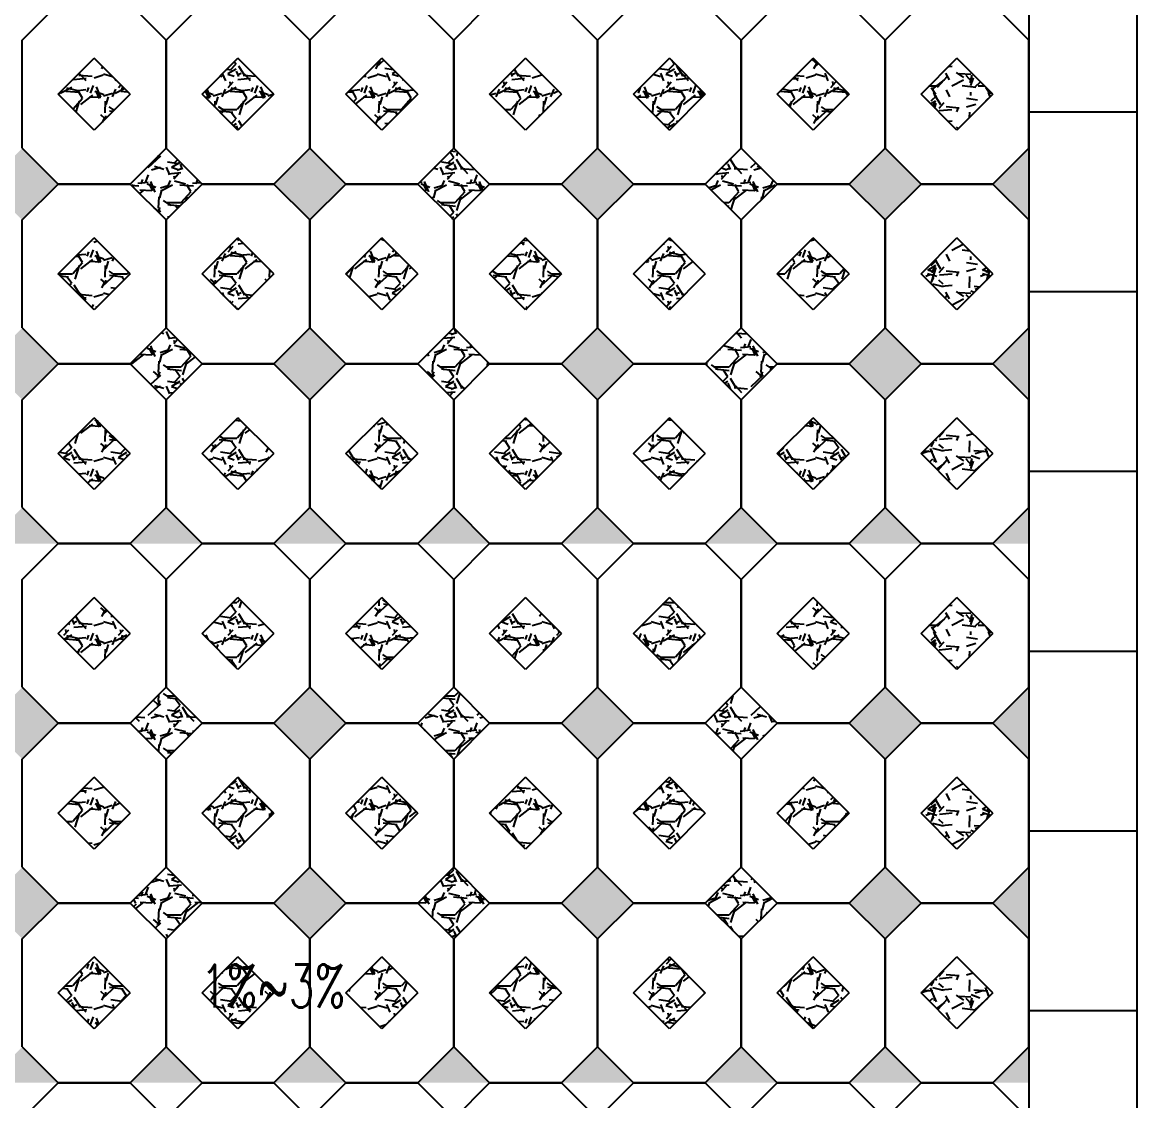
# Model space of a CAD drawing. Extents: x 104028 to 361637, y -78822 to 68782.
# Drawn here: x 313368 to 321118, y -7823 to -323 of the extents above; entities that cross this region are included whole.
import ezdxf

# ---------------------------------------------------------------- set-up
doc = ezdxf.new("R2010")
doc.units = 0
doc.header["$LTSCALE"] = 1000
doc.header["$MEASUREMENT"] = 0
doc.layers.add('DIM_SYMB', color=3, linetype='Continuous')
doc.layers.add('PUB_TEXT', color=7, linetype='Continuous')
doc.styles.add('_TCH_DIM', font='SIMPLEX', dxfattribs={"bigfont": 'GBCBIG'})
pattern_1 = [(138.0128, (76.19999999999999, -54.86400000000001), (-685.8008426853772, 609.6005179768804), [10.25163, -1014.915]), (94.96969999999995, (68.57999999999998, -48.00600000000001), (76.19946226162361, -914.4014791853738), [17.59215, -1741.62]), (42.51039999999998, (67.056, -30.48000000000001), (-838.2008187738122, -761.9994455499505), [12.40446, -1228.041]), (177.2737, (48.006, -0.7620000000000078), (1523.999509600993, -76.19966912484541), [16.02015, -1585.992]), (202.8337, (32.00400000000001, -5.1e-15), (914.4005199015332, 381.0010816650569), [15.70902, -1555.194]), (267.2737, (17.526, -6.096000000000002), (76.19966912484549, 1523.999509600993), [16.02015, -1585.992]), (307.6942, (16.76399999999999, -22.098), (-761.9993207095466, 990.6006258371981), [21.18582, -2097.393]), (342.2553000000001, (29.71799999999999, -38.86200000000001), (1676.400486181092, -533.4010669640161), [20.0016, -1980.159]), (31.42959999999999, (48.76799999999999, -44.958), (990.5988347991808, 609.6001570579343), [16.07439, -1591.365]), (85.23639999999997, (62.484, -36.57600000000001), (-76.19928488163478, -838.1993415916335), [18.35139, -899.2169999999999]), (132.3974, (64.00800000000001, -18.28800000000001), (-838.198909519109, 914.4000275171915), [23.73234, -2349.504]), (48.81409999999998, (47.24399999999998, -76.20000000000002), (457.1992967137203, 533.3996602267418), [8.10015, -801.918]), (81.46919999999999, (52.57799999999998, -70.10400000000001), (-152.4003840013711, -990.5984878677418), [15.41046, -1525.638]), (135, (54.86399999999999, -54.864), (-76.19994806100593, 2.56e-14), [10.77627, -96.98669999999998]), (113.1986, (64.008, -49.53000000000001), (152.4006682291879, -381.0012847677251), [5.803229999999999, -574.518]), (201.8014, (61.722, -44.196), (228.600147261956, 76.20005345683522), [8.20698, -402.144]), (300.9638, (54.10199999999999, -47.24400000000001), (152.4001187598165, -228.5997586442469), [13.3296, -430.989]), (71.5651, (60.96, -58.674), (-76.19988667395234, -152.4000695454294), [9.638609999999998, -231.327]), (286.3895, (61.722, -9.9e-15), (228.599524499034, -762.0004204190805), [13.50264, -1336.764]), (340.3462, (65.53200000000001, -12.95400000000001), (-838.19881465635, 304.7991506602953), [11.32797, -1121.466]), (203.1986, (76.19999999999999, -58.67400000000001), (381.0012847677251, 152.4006682291878), [11.6064, -568.716]), (253.6105, (65.532, -63.24600000000001), (228.5995244990345, 762.0004204190805), [13.50264, -1336.764]), (249.444, (14.478, -2.3e-15), (152.3998150815042, 381.0004729276773), [13.02105, -638.031]), (204.7751, (9.905999999999999, -12.192), (838.1996107847006, 380.9991121088051), [10.91016, -1080.108]), (336.8014, (-9.6e-15, -59.43599999999999), (381.0012847677251, -152.4006682291881), [11.6064, -568.716]), (287.354, (10.66799999999999, -64.00800000000001), (-304.7995402681688, 990.6000534557986), [12.77349, -1264.572]), (339.444, (-3.6e-15, -22.098), (-381.0004729276773, 152.3998150815044), [6.51054, -644.5440000000001]), (11.30989999999998, (-8.8e-15, -54.86399999999999), (304.7990238270787, 76.1996238866204), [3.885449999999999, -384.66]), (75.96379999999998, (3.809999999999991, -54.10199999999999), (-76.19986812370928, -228.6001606409152), [15.70902, -298.4715]), (96.00900000000001, (7.619999999999993, -38.862), (76.19982205643562, -761.9988763328384), [14.55801, -1441.242]), (213.6901, (47.24399999999999, -47.24400000000001), (152.3998529769551, 76.20002613921694), [10.98972, -263.7534]), (263.1572, (38.1, -53.34), (-152.4006825496454, -1295.400535699303), [19.18671, -1899.48]), (330.9454, (35.81399999999999, -72.39), (-533.3987283250237, 304.7992909748728), [7.84524, -776.682]), (0, (42.67199999999998, -76.2), (76.20000000000003, 76.19999999999997), [4.572, -71.628]), (30.25639999999998, (9.905999999999995, -37.338), (-533.3997309743268, -304.7993540050832), [10.58601, -1048.017]), (318.0128, (19.05, -32.00400000000001), (685.8008426853773, -609.6005179768804), [20.50329, -1004.664]), (270, (34.28999999999999, -45.72), (76.19999999999999, -76.20000000000002), [19.812, -56.38799999999999]), (235.3048, (34.28999999999999, -65.53200000000001), (533.400050714543, 761.9986797286105), [12.0483, -1192.779]), (164.0546, (27.43199999999999, -75.438), (-304.8007260961089, 76.20019439104426), [11.09487, -543.651]), (117.646, (16.76399999999999, -72.39), (-762.0004792417016, 1447.799491470681), [18.06435, -1788.375]), (85.42609999999999, (8.38199999999999, -56.38799999999999), (76.199631336584, 990.6002281424251), [19.11087, -1891.974]), (85.42609999999999, (8.38199999999999, -56.38799999999999), (76.199631336584, 990.6002281424251), [19.11087, -1891.974])]
pattern_2 = [(48.01279999999997, (316844.8374560876, 27857.62394110493), (609.6005179768805, 685.8008426853771), [10.25162999999995, -1014.914999999997]), (4.969699999999941, (316851.6954560876, 27865.24394110492), (-914.4014791853738, -76.19946226162345), [17.59214999999998, -1741.619999999999]), (312.5104, (316869.2214560877, 27866.76794110492), (-761.9994455499505, 838.2008187738124), [12.40446, -1228.041]), (87.27370000000003, (316898.9394560877, 27885.81794110491), (-76.1996691248457, -1523.999509600993), [16.02015, -1585.992]), (112.8337, (316899.7014560877, 27901.81994110492), (381.0010816650568, -914.4005199015332), [15.70901999999995, -1555.193999999994]), (177.2737, (316893.6054560877, 27916.29794110492), (1523.999509600993, -76.19966912484578), [16.02015, -1585.992]), (217.6941999999999, (316877.6034560877, 27917.05994110491), (990.6006258371983, 761.9993207095464), [21.18581999999991, -2097.392999999987]), (252.2553, (316860.8394560877, 27904.10594110491), (-533.4010669640163, -1676.400486181092), [20.0016, -1980.159]), (301.4296, (316854.7434560877, 27885.05594110493), (609.6001570579341, -990.598834799181), [16.07439, -1591.365]), (355.2363999999999, (316863.1254560877, 27871.33994110494), (-838.1993415916335, 76.19928488163494), [18.35139, -899.2170000000001]), (42.39739999999999, (316881.4134560877, 27869.81594110494), (914.4000275171915, 838.198909519109), [23.73234, -2349.503999999999]), (318.8141, (316823.5014560877, 27886.57994110493), (533.3996602267418, -457.1992967137203), [8.100150000000001, -801.9180000000002]), (351.4692, (316829.5974560876, 27881.24594110493), (-990.598487867742, 152.4003840013713), [15.41046, -1525.638]), (44.99999999999999, (316844.8374560876, 27878.95994110494), (3.96e-14, 76.19994806100593), [10.77627, -96.98669999999998]), (23.19859999999996, (316850.1714560877, 27869.81594110494), (-381.0012847677251, -152.4006682291878), [5.803229999999999, -574.518]), (111.8014, (316855.5054560877, 27872.10194110493), (76.20005345683518, -228.600147261956), [8.206979999999964, -402.1439999999988]), (210.9637999999999, (316852.4574560877, 27879.72194110492), (-228.5997586442469, -152.4001187598165), [13.3296, -430.989]), (341.5651, (316841.0274560877, 27872.86394110492), (-152.4000695454294, 76.19988667395236), [9.638609999999998, -231.327]), (196.3894999999999, (316899.7014560877, 27872.10194110493), (-762.0004204190805, -228.5995244990339), [13.50263999999995, -1336.763999999994]), (250.3462, (316886.7474560876, 27868.29194110493), (304.7991506602955, 838.19881465635), [11.32797, -1121.466]), (113.1985999999999, (316841.0274560877, 27857.62394110493), (152.4006682291878, -381.0012847677251), [11.60639999999995, -568.7159999999969]), (163.6104999999999, (316836.4554560876, 27868.29194110493), (762.0004204190805, -228.5995244990346), [13.50264, -1336.764]), (159.444, (316899.7014560877, 27919.34594110494), (381.0004729276773, -152.3998150815042), [13.02104999999995, -638.0309999999967]), (114.7750999999999, (316887.5094560876, 27923.91794110492), (380.9991121088049, -838.1996107847006), [10.91016, -1080.108]), (246.8014, (316840.2654560877, 27933.82394110494), (-152.4006682291881, -381.0012847677251), [11.60639999999995, -568.7159999999968]), (197.3539999999999, (316835.6934560876, 27923.15594110493), (990.6000534557987, 304.7995402681686), [12.77349, -1264.572]), (249.444, (316877.6034560877, 27933.82394110494), (152.3998150815044, 381.0004729276773), [6.51054, -644.5439999999999]), (281.3099, (316844.8374560876, 27933.82394110494), (76.19962388662034, -304.7990238270787), [3.885449999999999, -384.66]), (345.9638, (316845.5994560877, 27930.01394110494), (-228.6001606409152, 76.19986812370932), [15.70902, -298.4715]), (6.009000000000009, (316860.8394560877, 27926.20394110491), (-761.9988763328384, -76.19982205643548), [14.55801, -1441.242]), (123.6900999999999, (316852.4574560877, 27886.57994110493), (76.20002613921692, -152.3998529769551), [10.98972, -263.7534]), (173.1571999999999, (316846.3614560877, 27895.72394110493), (-1295.400535699303, 152.4006825496456), [19.1867099999999, -1899.479999999994]), (240.9454, (316827.3114560876, 27898.00994110493), (304.7992909748729, 533.3987283250237), [7.845240000000001, -776.682]), (270, (316823.5014560877, 27891.15194110492), (76.19999999999996, -76.20000000000005), [4.572, -71.628]), (300.2564, (316862.3634560877, 27923.91794110492), (-304.7993540050831, 533.3997309743268), [10.58601, -1048.017]), (228.0128, (316867.6974560877, 27914.77394110492), (-609.6005179768805, -685.8008426853772), [20.50329, -1004.664]), (180, (316853.9814560877, 27899.53394110493), (-76.20000000000003, -76.19999999999997), [19.812, -56.388]), (145.3047999999999, (316834.1694560877, 27899.53394110493), (761.9986797286103, -533.4000507145431), [12.0483, -1192.779]), (74.05459999999997, (316824.2634560877, 27906.39194110493), (76.20019439104432, 304.8007260961089), [11.09487, -543.651]), (27.64599999999996, (316827.3114560876, 27917.05994110491), (1447.799491470682, 762.0004792417013), [18.06435, -1788.375]), (355.4261, (316843.3134560876, 27925.44194110492), (990.6002281424251, -76.19963133658419), [19.11086999999999, -1891.974]), (355.4261, (316843.3134560876, 27925.44194110492), (990.6002281424251, -76.19963133658419), [19.11086999999999, -1891.974])]
pattern_3 = [(48.01279999999997, (316844.8374560876, 28607.62394110492), (609.6005179768805, 685.8008426853771), [10.25162999999995, -1014.914999999997]), (4.969699999999941, (316851.6954560876, 28615.24394110492), (-914.4014791853738, -76.19946226162345), [17.59214999999998, -1741.619999999999]), (312.5104, (316869.2214560877, 28616.76794110493), (-761.9994455499505, 838.2008187738124), [12.40446, -1228.041]), (87.27370000000003, (316898.9394560877, 28635.81794110491), (-76.1996691248457, -1523.999509600993), [16.02015, -1585.992]), (112.8337, (316899.7014560877, 28651.81994110492), (381.0010816650568, -914.4005199015332), [15.70901999999995, -1555.193999999994]), (177.2737, (316893.6054560877, 28666.29794110492), (1523.999509600993, -76.19966912484578), [16.02015, -1585.992]), (217.6941999999999, (316877.6034560877, 28667.05994110491), (990.6006258371983, 761.9993207095464), [21.18581999999991, -2097.392999999987]), (252.2553, (316860.8394560877, 28654.10594110492), (-533.4010669640163, -1676.400486181092), [20.0016, -1980.159]), (301.4296, (316854.7434560877, 28635.05594110493), (609.6001570579341, -990.598834799181), [16.07439, -1591.365]), (355.2363999999999, (316863.1254560877, 28621.33994110494), (-838.1993415916335, 76.19928488163494), [18.35139, -899.2170000000001]), (42.39739999999999, (316881.4134560877, 28619.81594110494), (914.4000275171915, 838.198909519109), [23.73234, -2349.503999999999]), (318.8141, (316823.5014560877, 28636.57994110493), (533.3996602267418, -457.1992967137203), [8.100150000000001, -801.9180000000002]), (351.4692, (316829.5974560876, 28631.24594110493), (-990.598487867742, 152.4003840013713), [15.41046, -1525.638]), (44.99999999999999, (316844.8374560876, 28628.95994110493), (3.96e-14, 76.19994806100593), [10.77627, -96.98669999999998]), (23.19859999999996, (316850.1714560877, 28619.81594110494), (-381.0012847677251, -152.4006682291878), [5.803229999999999, -574.518]), (111.8014, (316855.5054560877, 28622.10194110493), (76.20005345683518, -228.600147261956), [8.206979999999964, -402.1439999999988]), (210.9637999999999, (316852.4574560877, 28629.72194110492), (-228.5997586442469, -152.4001187598165), [13.3296, -430.989]), (341.5651, (316841.0274560877, 28622.86394110491), (-152.4000695454294, 76.19988667395236), [9.638609999999998, -231.327]), (196.3894999999999, (316899.7014560877, 28622.10194110493), (-762.0004204190805, -228.5995244990339), [13.50263999999995, -1336.763999999994]), (250.3462, (316886.7474560876, 28618.29194110493), (304.7991506602955, 838.19881465635), [11.32797, -1121.466]), (113.1985999999999, (316841.0274560877, 28607.62394110492), (152.4006682291878, -381.0012847677251), [11.60639999999995, -568.7159999999969]), (163.6104999999999, (316836.4554560876, 28618.29194110493), (762.0004204190805, -228.5995244990346), [13.50264, -1336.764]), (159.444, (316899.7014560877, 28669.34594110493), (381.0004729276773, -152.3998150815042), [13.02104999999995, -638.0309999999967]), (114.7750999999999, (316887.5094560876, 28673.91794110492), (380.9991121088049, -838.1996107847006), [10.91016, -1080.108]), (246.8014, (316840.2654560877, 28683.82394110494), (-152.4006682291881, -381.0012847677251), [11.60639999999995, -568.7159999999968]), (197.3539999999999, (316835.6934560876, 28673.15594110493), (990.6000534557987, 304.7995402681686), [12.77349, -1264.572]), (249.444, (316877.6034560877, 28683.82394110494), (152.3998150815044, 381.0004729276773), [6.51054, -644.5439999999999]), (281.3099, (316844.8374560876, 28683.82394110494), (76.19962388662034, -304.7990238270787), [3.885449999999999, -384.66]), (345.9638, (316845.5994560877, 28680.01394110494), (-228.6001606409152, 76.19986812370932), [15.70902, -298.4715]), (6.009000000000009, (316860.8394560877, 28676.20394110491), (-761.9988763328384, -76.19982205643548), [14.55801, -1441.242]), (123.6900999999999, (316852.4574560877, 28636.57994110493), (76.20002613921692, -152.3998529769551), [10.98972, -263.7534]), (173.1571999999999, (316846.3614560877, 28645.72394110493), (-1295.400535699303, 152.4006825496456), [19.1867099999999, -1899.479999999994]), (240.9454, (316827.3114560876, 28648.00994110492), (304.7992909748729, 533.3987283250237), [7.845240000000001, -776.682]), (270, (316823.5014560877, 28641.15194110492), (76.19999999999996, -76.20000000000005), [4.572, -71.628]), (300.2564, (316862.3634560877, 28673.91794110492), (-304.7993540050831, 533.3997309743268), [10.58601, -1048.017]), (228.0128, (316867.6974560877, 28664.77394110492), (-609.6005179768805, -685.8008426853772), [20.50329, -1004.664]), (180, (316853.9814560877, 28649.53394110493), (-76.20000000000003, -76.19999999999997), [19.812, -56.388]), (145.3047999999999, (316834.1694560877, 28649.53394110493), (761.9986797286103, -533.4000507145431), [12.0483, -1192.779]), (74.05459999999997, (316824.2634560877, 28656.39194110494), (76.20019439104432, 304.8007260961089), [11.09487, -543.651]), (27.64599999999996, (316827.3114560876, 28667.05994110491), (1447.799491470682, 762.0004792417013), [18.06435, -1788.375]), (355.4261, (316843.3134560876, 28675.44194110493), (990.6002281424251, -76.19963133658419), [19.11086999999999, -1891.974]), (355.4261, (316843.3134560876, 28675.44194110493), (990.6002281424251, -76.19963133658419), [19.11086999999999, -1891.974])]

# ---------------------------------------------------------------- blocks, each defined once
blk = doc.blocks.new('xfgzfgxfg')
at = {"transparency": 33554508}
h = blk.add_hatch(dxfattribs=at)
h.set_pattern_fill('GRAVEL', color=251, scale=10, angle=-90.00000000000001, style=0)
h.set_pattern_definition(pattern_1)
h.paths.add_polyline_path([(27029.5, 19986.5), (27079.49999999998, 20036.5), (27029.5, 20086.5), (26979.49999999999, 20036.5)])
h = blk.add_hatch(dxfattribs=at)
h.set_pattern_fill('GRAVEL', color=251, scale=10, angle=-90.00000000000001, style=0)
h.set_pattern_definition(pattern_1)
h.paths.add_polyline_path([(27279.5, 19986.5), (27329.49999999999, 20036.5), (27279.5, 20086.5), (27229.49999999999, 20036.5)])
h = blk.add_hatch(dxfattribs=at)
h.set_pattern_fill('GRAVEL', color=251, scale=10, angle=-90.00000000000001, style=0)
h.set_pattern_definition(pattern_1)
h.paths.add_polyline_path([(27529.5, 19986.5), (27579.49999999999, 20036.5), (27529.5, 20086.5), (27479.49999999999, 20036.5)])
h = blk.add_hatch(dxfattribs=at)
h.set_pattern_fill('GRAVEL', color=251, scale=10, angle=-90.00000000000001, style=0)
h.set_pattern_definition([(138.0128, (27180.69999999999, 19831.63599999999), (-685.8008426853772, 609.6005179768804), [10.25163, -1014.915]), (94.96969999999995, (27173.07999999999, 19838.49399999999), (76.19946226162361, -914.4014791853738), [17.59215, -1741.62]), (42.51039999999998, (27171.55599999999, 19856.01999999999), (-838.2008187738122, -761.9994455499505), [12.40446, -1228.041]), (177.2737, (27152.50599999999, 19885.73799999999), (1523.999509600993, -76.19966912484541), [16.02015, -1585.992]), (202.8337, (27136.50399999999, 19886.49999999999), (914.4005199015332, 381.0010816650569), [15.70902, -1555.194]), (267.2737, (27122.02599999999, 19880.40399999999), (76.19966912484549, 1523.999509600993), [16.02015, -1585.992]), (307.6942, (27121.26399999999, 19864.40199999999), (-761.9993207095466, 990.6006258371981), [21.18582, -2097.393]), (342.2553000000001, (27134.21799999999, 19847.63799999999), (1676.400486181092, -533.4010669640161), [20.0016, -1980.159]), (31.42959999999999, (27153.26799999999, 19841.54199999999), (990.5988347991808, 609.6001570579343), [16.07439, -1591.365]), (85.23639999999997, (27166.98399999999, 19849.92399999999), (-76.19928488163478, -838.1993415916335), [18.35139, -899.2169999999999]), (132.3974, (27168.50799999999, 19868.21199999999), (-838.198909519109, 914.4000275171915), [23.73234, -2349.504]), (48.81409999999998, (27151.74399999999, 19810.29999999999), (457.1992967137203, 533.3996602267418), [8.10015, -801.918]), (81.46919999999999, (27157.07799999999, 19816.39599999999), (-152.4003840013711, -990.5984878677418), [15.41046, -1525.638]), (135, (27159.36399999999, 19831.63599999999), (-76.19994806100593, 2.56e-14), [10.77627, -96.98669999999998]), (113.1986, (27168.50799999999, 19836.96999999999), (152.4006682291879, -381.0012847677251), [5.803229999999999, -574.518]), (201.8014, (27166.22199999999, 19842.30399999999), (228.600147261956, 76.20005345683522), [8.20698, -402.144]), (300.9638, (27158.60199999999, 19839.25599999999), (152.4001187598165, -228.5997586442469), [13.3296, -430.989]), (71.5651, (27165.45999999999, 19827.82599999999), (-76.19988667395234, -152.4000695454294), [9.638609999999998, -231.327]), (286.3895, (27166.22199999999, 19886.49999999999), (228.599524499034, -762.0004204190805), [13.50264, -1336.764]), (340.3462, (27170.03199999999, 19873.54599999999), (-838.19881465635, 304.7991506602953), [11.32797, -1121.466]), (203.1986, (27180.69999999999, 19827.82599999999), (381.0012847677251, 152.4006682291878), [11.6064, -568.716]), (253.6105, (27170.03199999999, 19823.25399999999), (228.5995244990345, 762.0004204190805), [13.50264, -1336.764]), (249.444, (27118.97799999999, 19886.49999999999), (152.3998150815042, 381.0004729276773), [13.02105, -638.031]), (204.7751, (27114.40599999999, 19874.30799999999), (838.1996107847006, 380.9991121088051), [10.91016, -1080.108]), (336.8014, (27104.49999999999, 19827.06399999999), (381.0012847677251, -152.4006682291881), [11.6064, -568.716]), (287.354, (27115.16799999999, 19822.49199999999), (-304.7995402681688, 990.6000534557986), [12.77349, -1264.572]), (339.444, (27104.49999999999, 19864.40199999999), (-381.0004729276773, 152.3998150815044), [6.51054, -644.5440000000001]), (11.30989999999998, (27104.49999999999, 19831.63599999999), (304.7990238270787, 76.1996238866204), [3.885449999999999, -384.66]), (75.96379999999998, (27108.30999999999, 19832.39799999999), (-76.19986812370928, -228.6001606409152), [15.70902, -298.4715]), (96.00900000000001, (27112.11999999999, 19847.63799999999), (76.19982205643562, -761.9988763328384), [14.55801, -1441.242]), (213.6901, (27151.74399999999, 19839.25599999999), (152.3998529769551, 76.20002613921694), [10.98972, -263.7534]), (263.1572, (27142.59999999999, 19833.15999999999), (-152.4006825496454, -1295.400535699303), [19.18671, -1899.48]), (330.9454, (27140.31399999999, 19814.10999999999), (-533.3987283250237, 304.7992909748728), [7.84524, -776.682]), (0, (27147.17199999999, 19810.29999999999), (76.20000000000003, 76.19999999999997), [4.572, -71.628]), (30.25639999999998, (27114.40599999999, 19849.16199999999), (-533.3997309743268, -304.7993540050832), [10.58601, -1048.017]), (318.0128, (27123.54999999999, 19854.49599999999), (685.8008426853773, -609.6005179768804), [20.50329, -1004.664]), (270, (27138.78999999999, 19840.77999999999), (76.19999999999999, -76.20000000000002), [19.812, -56.38799999999999]), (235.3048, (27138.78999999999, 19820.96799999999), (533.400050714543, 761.9986797286105), [12.0483, -1192.779]), (164.0546, (27131.93199999999, 19811.06199999999), (-304.8007260961089, 76.20019439104426), [11.09487, -543.651]), (117.646, (27121.26399999999, 19814.10999999999), (-762.0004792417016, 1447.799491470681), [18.06435, -1788.375]), (85.42609999999999, (27112.88199999999, 19830.11199999999), (76.199631336584, 990.6002281424251), [19.11087, -1891.974]), (85.42609999999999, (27112.88199999999, 19830.11199999999), (76.199631336584, 990.6002281424251), [19.11087, -1891.974])])
h.paths.add_polyline_path([(27154.5, 19886.49999999999), (27204.5, 19936.5), (27154.5, 19986.5), (27104.49999999999, 19936.5)])
h.paths.add_polyline_path([(27404.5, 19886.49999999999), (27454.5, 19936.5), (27404.5, 19986.5), (27354.49999999999, 19936.5)])
h = blk.add_hatch(dxfattribs=at)
h.set_pattern_fill('GRAVEL', color=251, scale=10, angle=-90.00000000000001, style=0)
h.set_pattern_definition(pattern_1)
h.paths.add_polyline_path([(27029.5, 19786.5), (27079.49999999998, 19836.5), (27029.5, 19886.5), (26979.49999999999, 19836.5)])
h = blk.add_hatch(dxfattribs=at)
h.set_pattern_fill('GRAVEL', color=251, scale=10, angle=-90.00000000000001, style=0)
h.set_pattern_definition(pattern_1)
h.paths.add_polyline_path([(27279.5, 19786.5), (27329.49999999999, 19836.5), (27279.5, 19886.5), (27229.49999999999, 19836.5)])
h = blk.add_hatch(dxfattribs=at)
h.set_pattern_fill('GRAVEL', color=251, scale=10, angle=-90.00000000000001, style=0)
h.set_pattern_definition(pattern_1)
h.paths.add_polyline_path([(27529.5, 19786.5), (27579.49999999999, 19836.5), (27529.5, 19886.5), (27479.49999999999, 19836.5)])
at = {"color": 251, "transparency": 33554508}
for p, q in [((26954.5, 20136.5), (26904.5, 20086.5)), ((27104.49999999999, 20136.5), (27154.49999999999, 20086.5)), ((27204.5, 20136.5), (27154.5, 20086.5)), ((27354.49999999999, 20136.5), (27404.5, 20086.5)), ((27454.5, 20136.5), (27404.5, 20086.5)), ((27604.5, 20136.5), (27654.49999999999, 20086.5)), ((27029.5, 20086.5), (26979.5, 20036.5)), ((27029.5, 20086.5), (27079.5, 20036.5)), ((27279.5, 20086.5), (27229.5, 20036.5)), ((27279.5, 20086.5), (27329.5, 20036.5)), ((27529.5, 20086.5), (27479.5, 20036.5)), ((27529.5, 20086.5), (27579.5, 20036.5)), ((27029.5, 19986.5), (26979.5, 20036.5)), ((27079.5, 20036.5), (27029.5, 19986.5)), ((27279.5, 19986.5), (27229.5, 20036.5)), ((27329.5, 20036.5), (27279.5, 19986.5)), ((27529.5, 19986.5), (27479.5, 20036.5)), ((27579.5, 20036.5), (27529.5, 19986.5)), ((26954.5, 19936.5), (26904.5, 19986.5)), ((27104.49999999999, 19936.5), (27154.49999999999, 19986.5)), ((27204.5, 19936.5), (27154.5, 19986.5)), ((27354.49999999999, 19936.5), (27404.5, 19986.5)), ((27454.5, 19936.5), (27404.5, 19986.5)), ((27604.5, 19936.5), (27654.49999999999, 19986.5)), ((26954.5, 19936.5), (26904.5, 19886.5)), ((27104.49999999999, 19936.5), (27154.49999999999, 19886.5)), ((27204.5, 19936.5), (27154.5, 19886.5)), ((27354.49999999999, 19936.5), (27404.5, 19886.5)), ((27454.5, 19936.5), (27404.5, 19886.5)), ((27604.5, 19936.5), (27654.49999999999, 19886.5)), ((27029.5, 19886.5), (26979.5, 19836.5)), ((27029.5, 19886.5), (27079.5, 19836.5)), ((27279.5, 19886.5), (27229.5, 19836.5)), ((27279.5, 19886.5), (27329.5, 19836.5)), ((27529.5, 19886.5), (27479.5, 19836.5)), ((27529.5, 19886.5), (27579.5, 19836.5)), ((27029.5, 19786.5), (26979.5, 19836.5)), ((27079.5, 19836.5), (27029.5, 19786.5)), ((27279.5, 19786.5), (27229.5, 19836.5)), ((27329.5, 19836.5), (27279.5, 19786.5)), ((27529.5, 19786.5), (27479.5, 19836.5)), ((27579.5, 19836.5), (27529.5, 19786.5)), ((26954.5, 19736.5), (26904.5, 19786.5)), ((27104.49999999999, 19736.5), (27154.49999999999, 19786.5)), ((27204.5, 19736.5), (27154.5, 19786.5)), ((27354.49999999999, 19736.5), (27404.5, 19786.5)), ((27454.5, 19736.5), (27404.5, 19786.5)), ((27604.5, 19736.5), (27654.49999999999, 19786.5))]:
    blk.add_line(p, q, dxfattribs=at)
for points in [[(26954.5, 20136.5), (27104.49999999999, 20136.5)], [(27204.5, 20136.5), (27354.49999999999, 20136.5)], [(27454.5, 20136.5), (27604.5, 20136.5)], [(26904.5, 19986.5), (26904.5, 20086.5)], [(27154.5, 20086.49999999999), (27154.5, 19986.50000000001)], [(27154.5, 19986.5), (27154.5, 20086.5)], [(27404.5, 20086.49999999999), (27404.5, 19986.50000000001)], [(27404.5, 19986.5), (27404.5, 20086.5)], [(27654.5, 20086.49999999999), (27654.5, 19986.50000000001)], [(26954.5, 19936.5), (27104.49999999999, 19936.5)], [(27104.49999999999, 19936.5), (26954.5, 19936.5)], [(27204.5, 19936.5), (27354.49999999999, 19936.5)], [(27354.49999999999, 19936.5), (27204.5, 19936.5)], [(27454.5, 19936.5), (27604.5, 19936.5)], [(27604.5, 19936.5), (27454.5, 19936.5)], [(26904.5, 19786.5), (26904.5, 19886.5)], [(27154.5, 19886.49999999999), (27154.5, 19786.50000000001)], [(27154.5, 19786.5), (27154.5, 19886.5)], [(27404.5, 19886.49999999999), (27404.5, 19786.50000000001)], [(27404.5, 19786.5), (27404.5, 19886.5)], [(27654.5, 19886.49999999999), (27654.5, 19786.50000000001)], [(27104.49999999999, 19736.5), (26954.5, 19736.5)], [(27354.49999999999, 19736.5), (27204.5, 19736.5)], [(27604.5, 19736.5), (27454.5, 19736.5)]]:
    blk.add_lwpolyline(points, dxfattribs=at)
blk = doc.blocks.new('fxdgnfdgmmmm')
h = blk.add_hatch()
h.set_pattern_fill('GRAVEL', color=252, scale=10, angle=-180, style=0)
h.set_pattern_definition(pattern_3)
h.paths.add_polyline_path([(336686.2014560876, 1654.323941104933), (336736.2014560877, 1604.323941104933), (336786.2014560877, 1654.323941104933), (336736.2014560877, 1704.323941104933)])
h = blk.add_hatch()
h.set_pattern_fill('GRAVEL', color=252, scale=10, angle=-180, style=0)
h.set_pattern_definition([(48.01279999999997, (334581.3374560876, 953.12394110495), (609.6005179768805, 685.8008426853771), [10.25162999999995, -1014.914999999997]), (4.969699999999941, (334588.1954560876, 960.7439411049453), (-914.4014791853738, -76.19946226162345), [17.59214999999998, -1741.619999999999]), (312.5103999999999, (334605.7214560877, 962.2679411049501), (-761.9994455499505, 838.2008187738124), [12.40445999999998, -1228.040999999998]), (87.27370000000002, (334635.4394560877, 981.3179411049387), (-76.19966912484566, -1523.999509600993), [16.02015, -1585.992]), (112.8337, (334636.2014560877, 997.3199411049462), (381.0010816650568, -914.4005199015332), [15.70901999999995, -1555.193999999994]), (177.2737, (334630.1054560876, 1011.797941104949), (1523.999509600993, -76.19966912484574), [16.02015, -1585.992]), (217.6942, (334614.1034560877, 1012.559941104937), (990.6006258371983, 761.9993207095464), [21.18582, -2097.393]), (252.2553, (334597.3394560877, 999.605941104939), (-533.4010669640163, -1676.400486181092), [20.0015999999999, -1980.158999999994]), (301.4296, (334591.2434560876, 980.5559411049506), (609.6001570579341, -990.598834799181), [16.07439, -1591.365]), (355.2364, (334599.6254560877, 966.8399411049357), (-838.1993415916335, 76.19928488163492), [18.3513899999999, -899.2169999999969]), (42.39739999999998, (334617.9134560877, 965.3159411049307), (914.4000275171915, 838.1989095191087), [23.73234, -2349.504]), (318.8141, (334560.0014560877, 982.079941104941), (533.3996602267418, -457.1992967137203), [8.100150000000001, -801.9180000000002]), (351.4692, (334566.0974560876, 976.7459411049385), (-990.598487867742, 152.4003840013713), [15.41046, -1525.638]), (44.99999999999998, (334581.3374560876, 974.4599411049311), (3.78e-14, 76.19994806100593), [10.77627, -96.98669999999998]), (23.19859999999996, (334586.6714560877, 965.3159411049307), (-381.0012847677251, -152.4006682291878), [5.803229999999999, -574.518]), (111.8013999999999, (334592.0054560877, 967.6019411049381), (76.20005345683519, -228.600147261956), [8.20698, -402.144]), (210.9637999999999, (334588.9574560877, 975.221941104948), (-228.5997586442469, -152.4001187598164), [13.32959999999995, -430.9889999999985]), (341.5651, (334577.5274560877, 968.3639411049407), (-152.4000695454294, 76.19988667395235), [9.638609999999998, -231.327]), (196.3894999999999, (334636.2014560877, 967.6019411049381), (-762.0004204190806, -228.5995244990339), [13.50263999999995, -1336.763999999994]), (250.3462, (334623.2474560876, 963.7919411049406), (304.7991506602955, 838.19881465635), [11.32797, -1121.466]), (113.1985999999999, (334577.5274560877, 953.12394110495), (152.4006682291878, -381.0012847677251), [11.60639999999995, -568.715999999997]), (163.6104999999999, (334572.9554560876, 963.7919411049406), (762.0004204190805, -228.5995244990346), [13.50264, -1336.764]), (159.444, (334636.2014560877, 1014.845941104929), (381.0004729276773, -152.3998150815042), [13.02104999999995, -638.0309999999968]), (114.7750999999999, (334624.0094560876, 1019.417941104944), (380.9991121088049, -838.1996107847006), [10.91016, -1080.108]), (246.8014, (334576.7654560877, 1029.323941104932), (-152.4006682291881, -381.001284767725), [11.60639999999995, -568.7159999999969]), (197.354, (334572.1934560876, 1018.655941104942), (990.6000534557987, 304.7995402681686), [12.77349, -1264.572]), (249.444, (334614.1034560877, 1029.323941104932), (152.3998150815044, 381.0004729276773), [6.51054, -644.5440000000001]), (281.3099, (334581.3374560876, 1029.323941104932), (76.19962388662034, -304.7990238270787), [3.885449999999999, -384.6600000000001]), (345.9638, (334582.0994560877, 1025.513941104935), (-228.6001606409151, 76.19986812370931), [15.70902, -298.4715]), (6.009000000000001, (334597.3394560877, 1021.703941104937), (-761.9988763328384, -76.19982205643551), [14.55801, -1441.242]), (123.6900999999999, (334588.9574560877, 982.079941104941), (76.20002613921693, -152.3998529769552), [10.98972, -263.7534]), (173.1571999999999, (334582.8614560877, 991.2239411049412), (-1295.400535699303, 152.4006825496456), [19.1867099999999, -1899.479999999994]), (240.9454, (334563.8114560877, 993.5099411049486), (304.7992909748729, 533.3987283250236), [7.845240000000001, -776.682]), (270, (334560.0014560877, 986.6519411049411), (76.19999999999996, -76.20000000000005), [4.572, -71.628]), (300.2564, (334598.8634560877, 1019.417941104944), (-304.7993540050832, 533.3997309743271), [10.58601, -1048.017]), (228.0128, (334604.1974560877, 1010.273941104944), (-609.6005179768805, -685.8008426853772), [20.50329, -1004.664]), (179.9999999999999, (334590.4814560877, 995.0339411049389), (-76.20000000000003, -76.19999999999997), [19.812, -56.388]), (145.3047999999999, (334570.6694560877, 995.0339411049389), (761.9986797286103, -533.4000507145431), [12.0483, -1192.779]), (74.05459999999997, (334560.7634560877, 1001.891941104932), (76.20019439104432, 304.8007260961089), [11.09487, -543.651]), (27.64599999999997, (334563.8114560877, 1012.559941104937), (1447.799491470681, 762.0004792417013), [18.06435, -1788.375]), (355.4261, (334579.8134560876, 1020.941941104949), (990.6002281424251, -76.19963133658416), [19.11087, -1891.974]), (355.4261, (334579.8134560876, 1020.941941104949), (990.6002281424251, -76.19963133658416), [19.11087, -1891.974])])
h.paths.add_polyline_path([(335036.2014560877, 1579.323941104932), (334986.2014560877, 1529.323941104903), (335036.2014560877, 1479.323941104918), (335086.2014560877, 1529.323941104903)])
h.paths.add_polyline_path([(335086.2014560877, 1279.323941104918), (335036.2014560877, 1329.323941104918), (334986.2014560877, 1279.323941104932), (335036.2014560877, 1229.323941104932)])
h.paths.add_polyline_path([(335436.2014560877, 1329.323941104932), (335386.2014560877, 1279.323941104918), (335436.2014560877, 1229.323941104918), (335486.2014560877, 1279.323941104903)])
h.paths.add_polyline_path([(335436.2014560877, 1579.323941104932), (335386.2014560877, 1529.323941104903), (335436.2014560877, 1479.323941104932), (335486.2014560877, 1529.323941104903)])
h.paths.add_polyline_path([(335836.2014560877, 1579.323941104932), (335786.2014560877, 1529.323941104918), (335836.2014560877, 1479.323941104932), (335886.2014560877, 1529.323941104903)])
h.paths.add_polyline_path([(335836.2014560877, 1329.323941104932), (335786.2014560877, 1279.323941104932), (335836.2014560877, 1229.323941104932), (335886.2014560877, 1279.323941104903)])
h.paths.add_polyline_path([(336286.2014560877, 1529.323941104903), (336236.2014560877, 1579.323941104932), (336186.2014560877, 1529.323941104932), (336236.2014560877, 1479.323941104932)])
h.paths.add_polyline_path([(336236.2014560877, 1329.323941104932), (336186.2014560877, 1279.323941104932), (336236.2014560877, 1229.323941104932), (336286.2014560877, 1279.323941104903)])
h.paths.add_polyline_path([(336636.2014560877, 1329.323941104932), (336586.2014560877, 1279.323941104903), (336636.2014560877, 1229.323941104932), (336686.2014560876, 1279.323941104932)])
h.paths.add_polyline_path([(336636.2014560877, 1579.323941104932), (336586.2014560877, 1529.323941104903), (336636.2014560877, 1479.323941104932), (336686.2014560876, 1529.323941104918)])
h.paths.add_polyline_path([(336836.2014560876, 1579.323941104874), (336786.2014560877, 1529.323941104903), (336836.2014560876, 1479.323941104932)])
h.paths.add_polyline_path([(336836.2014560876, 1329.323941104903), (336786.2014560877, 1279.323941104903), (336836.2014560876, 1229.323941104962)])
h.paths.add_polyline_path([(336836.2014560876, 1079.323941104903), (336786.2014560877, 1029.323941104932), (336836.2014560876, 1029.323941104932)])
h.paths.add_polyline_path([(336636.2014560877, 1079.323941104932), (336586.2014560877, 1029.323941104932), (336686.2014560876, 1029.323941104932)])
h.paths.add_polyline_path([(336436.2014560877, 1079.323941104918), (336386.2014560877, 1029.323941104932), (336486.2014560877, 1029.323941104932)])
h.paths.add_polyline_path([(336236.2014560877, 1079.323941104932), (336186.2014560877, 1029.323941104932), (336286.2014560877, 1029.323941104932)])
h.paths.add_polyline_path([(336036.2014560877, 1079.323941104918), (335986.2014560877, 1029.323941104932), (336086.2014560877, 1029.323941104932)])
h.paths.add_polyline_path([(335836.2014560877, 1079.323941104932), (335786.2014560877, 1029.323941104932), (335886.2014560877, 1029.323941104932)])
h.paths.add_polyline_path([(335636.2014560877, 1079.323941104932), (335586.2014560877, 1029.323941104932), (335686.2014560877, 1029.323941104932)])
h.paths.add_polyline_path([(335436.2014560877, 1079.323941104903), (335386.2014560877, 1029.323941104932), (335486.2014560877, 1029.323941104932)])
h.paths.add_polyline_path([(335236.2014560877, 1079.323941104932), (335186.2014560877, 1029.323941104932), (335286.2014560876, 1029.323941104932)])
h.paths.add_polyline_path([(335036.2014560877, 1079.323941104932), (334986.2014560877, 1029.323941104932), (335086.2014560877, 1029.323941104932)])
h.paths.add_polyline_path([(334836.2014560877, 1079.323941104932), (334786.2014560877, 1029.323941104932), (334886.2014560876, 1029.323941104932)])
h.paths.add_polyline_path([(334636.2014560877, 1079.323941104961), (334636.2014560877, 1029.323941104932), (334686.2014560877, 1029.323941104932)])
h.paths.add_polyline_path([(334686.2014560877, 1279.323941104918), (334636.2014560877, 1329.323941104932), (334636.2014560877, 1229.323941104932)])
h.paths.add_polyline_path([(334636.2014560877, 1579.323941104932), (334636.2014560877, 1479.323941104932), (334686.2014560877, 1529.323941104903)])
h = blk.add_hatch()
h.set_pattern_fill('GRAVEL', color=252, scale=10, angle=-180, style=0)
h.set_pattern_definition(pattern_3)
h.paths.add_polyline_path([(336686.2014560876, 1404.323941104932), (336736.2014560877, 1354.323941104932), (336786.2014560877, 1404.323941104932), (336736.2014560877, 1454.323941104932)])
h = blk.add_hatch()
h.set_pattern_fill('GRAVEL', color=252, scale=10, angle=-180, style=0)
h.set_pattern_definition(pattern_3)
h.paths.add_polyline_path([(336686.2014560876, 1154.323941104932), (336736.2014560877, 1104.323941104932), (336786.2014560877, 1154.323941104932), (336736.2014560877, 1204.323941104932)])
h = blk.add_hatch()
h.set_pattern_fill('GRAVEL', color=252, scale=10, angle=-180, style=0)
h.set_pattern_definition(pattern_2)
h.paths.add_polyline_path([(336686.2014560876, 904.3239411049325), (336736.2014560877, 854.3239411049325), (336786.2014560877, 904.3239411049325), (336736.2014560877, 954.3239411049325)])
h = blk.add_hatch()
h.set_pattern_fill('GRAVEL', color=252, scale=10, angle=-180, style=0)
h.set_pattern_definition([(48.01279999999997, (334581.3374560876, 203.1239411049498), (609.6005179768805, 685.8008426853771), [10.25162999999995, -1014.914999999997]), (4.969699999999941, (334588.1954560876, 210.7439411049452), (-914.4014791853738, -76.19946226162345), [17.59214999999998, -1741.619999999999]), (312.5103999999999, (334605.7214560877, 212.2679411049501), (-761.9994455499505, 838.2008187738124), [12.40445999999998, -1228.040999999998]), (87.27370000000002, (334635.4394560877, 231.3179411049384), (-76.19966912484566, -1523.999509600993), [16.02015, -1585.992]), (112.8337, (334636.2014560877, 247.3199411049461), (381.0010816650568, -914.4005199015332), [15.70901999999995, -1555.193999999994]), (177.2737, (334630.1054560876, 261.7979411049489), (1523.999509600993, -76.19966912484574), [16.02015, -1585.992]), (217.6942, (334614.1034560877, 262.5599411049368), (990.6006258371983, 761.9993207095464), [21.18582, -2097.393]), (252.2553, (334597.3394560877, 249.6059411049389), (-533.4010669640163, -1676.400486181092), [20.0015999999999, -1980.158999999994]), (301.4296, (334591.2434560876, 230.5559411049505), (609.6001570579341, -990.598834799181), [16.07439, -1591.365]), (355.2364, (334599.6254560877, 216.8399411049356), (-838.1993415916335, 76.19928488163492), [18.3513899999999, -899.2169999999969]), (42.39739999999998, (334617.9134560877, 215.3159411049307), (914.4000275171915, 838.1989095191087), [23.73234, -2349.504]), (318.8141, (334560.0014560877, 232.0799411049409), (533.3996602267418, -457.1992967137203), [8.100150000000001, -801.9180000000002]), (351.4692, (334566.0974560876, 226.7459411049383), (-990.598487867742, 152.4003840013713), [15.41046, -1525.638]), (44.99999999999998, (334581.3374560876, 224.459941104931), (3.78e-14, 76.19994806100593), [10.77627, -96.98669999999998]), (23.19859999999996, (334586.6714560877, 215.3159411049307), (-381.0012847677251, -152.4006682291878), [5.803229999999999, -574.518]), (111.8013999999999, (334592.0054560877, 217.6019411049381), (76.20005345683519, -228.600147261956), [8.20698, -402.144]), (210.9637999999999, (334588.9574560877, 225.221941104948), (-228.5997586442469, -152.4001187598164), [13.32959999999995, -430.9889999999985]), (341.5651, (334577.5274560877, 218.3639411049405), (-152.4000695454294, 76.19988667395235), [9.638609999999998, -231.327]), (196.3894999999999, (334636.2014560877, 217.6019411049381), (-762.0004204190806, -228.5995244990339), [13.50263999999995, -1336.763999999994]), (250.3462, (334623.2474560876, 213.7919411049404), (304.7991506602955, 838.19881465635), [11.32797, -1121.466]), (113.1985999999999, (334577.5274560877, 203.1239411049498), (152.4006682291878, -381.0012847677251), [11.60639999999995, -568.715999999997]), (163.6104999999999, (334572.9554560876, 213.7919411049404), (762.0004204190805, -228.5995244990346), [13.50264, -1336.764]), (159.444, (334636.2014560877, 264.8459411049296), (381.0004729276773, -152.3998150815042), [13.02104999999995, -638.0309999999968]), (114.7750999999999, (334624.0094560876, 269.4179411049443), (380.9991121088049, -838.1996107847006), [10.91016, -1080.108]), (246.8014, (334576.7654560877, 279.3239411049324), (-152.4006682291881, -381.001284767725), [11.60639999999995, -568.7159999999969]), (197.354, (334572.1934560876, 268.6559411049418), (990.6000534557987, 304.7995402681686), [12.77349, -1264.572]), (249.444, (334614.1034560877, 279.3239411049324), (152.3998150815044, 381.0004729276773), [6.51054, -644.5440000000001]), (281.3099, (334581.3374560876, 279.3239411049324), (76.19962388662034, -304.7990238270787), [3.885449999999999, -384.6600000000001]), (345.9638, (334582.0994560877, 275.5139411049347), (-228.6001606409151, 76.19986812370931), [15.70902, -298.4715]), (6.009000000000001, (334597.3394560877, 271.703941104937), (-761.9988763328384, -76.19982205643551), [14.55801, -1441.242]), (123.6900999999999, (334588.9574560877, 232.0799411049409), (76.20002613921693, -152.3998529769552), [10.98972, -263.7534]), (173.1571999999999, (334582.8614560877, 241.2239411049411), (-1295.400535699303, 152.4006825496456), [19.1867099999999, -1899.479999999994]), (240.9454, (334563.8114560877, 243.5099411049484), (304.7992909748729, 533.3987283250236), [7.845240000000001, -776.682]), (270, (334560.0014560877, 236.651941104941), (76.19999999999996, -76.20000000000005), [4.572, -71.628]), (300.2564, (334598.8634560877, 269.4179411049443), (-304.7993540050832, 533.3997309743271), [10.58601, -1048.017]), (228.0128, (334604.1974560877, 260.273941104944), (-609.6005179768805, -685.8008426853772), [20.50329, -1004.664]), (179.9999999999999, (334590.4814560877, 245.0339411049388), (-76.20000000000003, -76.19999999999997), [19.812, -56.388]), (145.3047999999999, (334570.6694560877, 245.0339411049388), (761.9986797286103, -533.4000507145431), [12.0483, -1192.779]), (74.05459999999997, (334560.7634560877, 251.8919411049317), (76.20019439104432, 304.8007260961089), [11.09487, -543.651]), (27.64599999999997, (334563.8114560877, 262.5599411049368), (1447.799491470681, 762.0004792417013), [18.06435, -1788.375]), (355.4261, (334579.8134560876, 270.9419411049491), (990.6002281424251, -76.19963133658416), [19.11087, -1891.974]), (355.4261, (334579.8134560876, 270.9419411049491), (990.6002281424251, -76.19963133658416), [19.11087, -1891.974])])
h.paths.add_polyline_path([(335036.2014560877, 829.3239411049324), (334986.2014560877, 779.3239411049035), (335036.2014560877, 729.323941104918), (335086.2014560877, 779.3239411049035)])
h.paths.add_polyline_path([(335086.2014560877, 529.3239411049178), (335036.2014560877, 579.3239411049178), (334986.2014560877, 529.3239411049324), (335036.2014560877, 479.3239411049324)])
h.paths.add_polyline_path([(335436.2014560877, 579.3239411049324), (335386.2014560877, 529.3239411049178), (335436.2014560877, 479.3239411049178), (335486.2014560877, 529.3239411049032)])
h.paths.add_polyline_path([(335436.2014560877, 829.3239411049324), (335386.2014560877, 779.3239411049035), (335436.2014560877, 729.3239411049325), (335486.2014560877, 779.3239411049035)])
h.paths.add_polyline_path([(335836.2014560877, 829.3239411049324), (335786.2014560877, 779.323941104918), (335836.2014560877, 729.3239411049325), (335886.2014560877, 779.3239411049035)])
h.paths.add_polyline_path([(335836.2014560877, 579.3239411049324), (335786.2014560877, 529.3239411049324), (335836.2014560877, 479.3239411049324), (335886.2014560877, 529.3239411049032)])
h.paths.add_polyline_path([(336286.2014560877, 779.3239411049035), (336236.2014560877, 829.3239411049324), (336186.2014560877, 779.3239411049325), (336236.2014560877, 729.3239411049325)])
h.paths.add_polyline_path([(336236.2014560877, 579.3239411049324), (336186.2014560877, 529.3239411049324), (336236.2014560877, 479.3239411049324), (336286.2014560877, 529.3239411049032)])
h.paths.add_polyline_path([(336636.2014560877, 579.3239411049324), (336586.2014560877, 529.3239411049032), (336636.2014560877, 479.3239411049324), (336686.2014560876, 529.3239411049324)])
h.paths.add_polyline_path([(336636.2014560877, 829.3239411049324), (336586.2014560877, 779.3239411049035), (336636.2014560877, 729.3239411049325), (336686.2014560876, 779.323941104918)])
h.paths.add_polyline_path([(336836.2014560876, 829.3239411048743), (336786.2014560877, 779.3239411049035), (336836.2014560876, 729.3239411049325)])
h.paths.add_polyline_path([(336836.2014560876, 579.3239411049032), (336786.2014560877, 529.3239411049032), (336836.2014560876, 479.3239411049614)])
h.paths.add_polyline_path([(336836.2014560876, 329.3239411049033), (336786.2014560877, 279.3239411049324), (336836.2014560876, 279.3239411049324)])
h.paths.add_polyline_path([(336636.2014560877, 329.3239411049324), (336586.2014560877, 279.3239411049324), (336686.2014560876, 279.3239411049324)])
h.paths.add_polyline_path([(336436.2014560877, 329.3239411049178), (336386.2014560877, 279.3239411049324), (336486.2014560877, 279.3239411049324)])
h.paths.add_polyline_path([(336236.2014560877, 329.3239411049324), (336186.2014560877, 279.3239411049324), (336286.2014560877, 279.3239411049324)])
h.paths.add_polyline_path([(336036.2014560877, 329.3239411049178), (335986.2014560877, 279.3239411049324), (336086.2014560877, 279.3239411049324)])
h.paths.add_polyline_path([(335836.2014560877, 329.3239411049324), (335786.2014560877, 279.3239411049324), (335886.2014560877, 279.3239411049324)])
h.paths.add_polyline_path([(335636.2014560877, 329.3239411049324), (335586.2014560877, 279.3239411049324), (335686.2014560877, 279.3239411049324)])
h.paths.add_polyline_path([(335436.2014560877, 329.3239411049033), (335386.2014560877, 279.3239411049324), (335486.2014560877, 279.3239411049324)])
h.paths.add_polyline_path([(335236.2014560877, 329.3239411049324), (335186.2014560877, 279.3239411049324), (335286.2014560876, 279.3239411049324)])
h.paths.add_polyline_path([(335036.2014560877, 329.3239411049324), (334986.2014560877, 279.3239411049324), (335086.2014560877, 279.3239411049324)])
h.paths.add_polyline_path([(334836.2014560877, 329.3239411049324), (334786.2014560877, 279.3239411049324), (334886.2014560876, 279.3239411049324)])
h.paths.add_polyline_path([(334636.2014560877, 329.3239411049615), (334636.2014560877, 279.3239411049324), (334686.2014560877, 279.3239411049324)])
h.paths.add_polyline_path([(334686.2014560877, 529.3239411049178), (334636.2014560877, 579.3239411049324), (334636.2014560877, 479.3239411049324)])
h.paths.add_polyline_path([(334636.2014560877, 829.3239411049324), (334636.2014560877, 729.3239411049325), (334686.2014560877, 779.3239411049035)])
h = blk.add_hatch()
h.set_pattern_fill('GRAVEL', color=252, scale=10, angle=-180, style=0)
h.set_pattern_definition(pattern_2)
h.paths.add_polyline_path([(336686.2014560876, 654.3239411049325), (336736.2014560877, 604.3239411049325), (336786.2014560877, 654.3239411049325), (336736.2014560877, 704.3239411049325)])
h = blk.add_hatch()
h.set_pattern_fill('GRAVEL', color=252, scale=10, angle=-180, style=0)
h.set_pattern_definition(pattern_2)
h.paths.add_polyline_path([(336686.2014560876, 404.3239411049324), (336736.2014560877, 354.3239411049324), (336786.2014560877, 404.3239411049324), (336736.2014560877, 454.3239411049324)])
for p, q in [((336636.2014560877, 1729.323941104933), (336686.2014560876, 1779.323941104933)), ((336836.2014560876, 1729.323941104933), (336786.2014560877, 1779.323941104933)), ((336686.2014560876, 1654.323941104933), (336736.2014560877, 1704.323941104933)), ((336786.2014560877, 1654.323941104933), (336736.2014560877, 1704.323941104933)), ((336736.2014560877, 1604.323941104933), (336686.2014560876, 1654.323941104933)), ((336786.2014560877, 1654.323941104933), (336736.2014560877, 1604.323941104933)), ((336986.201456088, 1629.323941104933), (336836.201456088, 1629.323941105049)), ((336636.2014560877, 1579.323941104932), (336686.2014560876, 1529.323941104932)), ((336836.2014560876, 1579.323941104932), (336786.2014560877, 1529.323941104932)), ((336636.2014560877, 1479.323941104932), (336686.2014560876, 1529.323941104932)), ((336836.2014560876, 1479.323941104932), (336786.2014560877, 1529.323941104932)), ((336686.2014560876, 1404.323941104932), (336736.2014560877, 1454.323941104932)), ((336786.2014560877, 1404.323941104932), (336736.2014560877, 1454.323941104932)), ((336736.2014560877, 1354.323941104932), (336686.2014560876, 1404.323941104932)), ((336786.2014560877, 1404.323941104932), (336736.2014560877, 1354.323941104932)), ((336986.2014560879, 1379.323941104932), (336836.2014560879, 1379.323941105049)), ((336636.2014560877, 1329.323941104932), (336686.2014560876, 1279.323941104932)), ((336836.2014560876, 1329.323941104932), (336786.2014560877, 1279.323941104932)), ((336636.2014560877, 1229.323941104932), (336686.2014560876, 1279.323941104932)), ((336836.2014560876, 1229.323941104932), (336786.2014560877, 1279.323941104932)), ((336686.2014560876, 1154.323941104932), (336736.2014560877, 1204.323941104932)), ((336786.2014560877, 1154.323941104932), (336736.2014560877, 1204.323941104932)), ((336736.2014560877, 1104.323941104932), (336686.2014560876, 1154.323941104932)), ((336786.2014560877, 1154.323941104932), (336736.2014560877, 1104.323941104932)), ((336986.2014560876, 1129.323941104932), (336836.2014560876, 1129.323941105049)), ((336636.2014560877, 1079.323941104932), (336686.2014560876, 1029.323941104932)), ((336836.2014560876, 1079.323941104932), (336786.2014560877, 1029.323941104932)), ((335486.2014560877, 1029.323941104932), (335586.2014560877, 1029.323941104932)), ((335686.2014560877, 1029.323941104932), (335786.2014560877, 1029.323941104932)), ((335886.2014560877, 1029.323941104991), (335986.2014560877, 1029.323941104991)), ((336086.2014560877, 1029.323941104991), (336186.2014560877, 1029.323941104991)), ((336286.2014560877, 1029.323941104991), (336386.2014560877, 1029.323941104991)), ((336486.2014560877, 1029.323941105049), (336586.2014560877, 1029.323941105049)), ((336636.2014560877, 979.3239411049325), (336686.2014560876, 1029.323941104932)), ((336686.2014560876, 1029.323941105049), (336786.2014560877, 1029.323941105049)), ((336836.2014560876, 979.3239411049325), (336786.2014560877, 1029.323941104932)), ((336686.2014560876, 904.3239411049325), (336736.2014560877, 954.3239411049325)), ((336786.2014560877, 904.3239411049325), (336736.2014560877, 954.3239411049325)), ((336736.2014560877, 854.3239411049325), (336686.2014560876, 904.3239411049325)), ((336786.2014560877, 904.3239411049325), (336736.2014560877, 854.3239411049325)), ((336986.2014560875, 879.3239411049325), (336836.2014560875, 879.3239411050489)), ((336636.2014560877, 829.3239411049324), (336686.2014560876, 779.3239411049325)), ((336836.2014560876, 829.3239411049324), (336786.2014560877, 779.3239411049325)), ((336636.2014560877, 729.3239411049325), (336686.2014560876, 779.3239411049325)), ((336836.2014560876, 729.3239411049325), (336786.2014560877, 779.3239411049325)), ((336686.2014560876, 654.3239411049325), (336736.2014560877, 704.3239411049325)), ((336786.2014560877, 654.3239411049325), (336736.2014560877, 704.3239411049325)), ((336736.2014560877, 604.3239411049325), (336686.2014560876, 654.3239411049325)), ((336786.2014560877, 654.3239411049325), (336736.2014560877, 604.3239411049325)), ((336986.2014560873, 629.3239411049325), (336836.2014560873, 629.323941105049)), ((336636.2014560877, 579.3239411049324), (336686.2014560876, 529.3239411049324)), ((336836.2014560876, 579.3239411049324), (336786.2014560877, 529.3239411049324)), ((336636.2014560877, 479.3239411049324), (336686.2014560876, 529.3239411049324)), ((336836.2014560876, 479.3239411049324), (336786.2014560877, 529.3239411049324)), ((336686.2014560876, 404.3239411049324), (336736.2014560877, 454.3239411049324)), ((336786.2014560877, 404.3239411049324), (336736.2014560877, 454.3239411049324)), ((336736.2014560877, 354.3239411049324), (336686.2014560876, 404.3239411049324)), ((336786.2014560877, 404.3239411049324), (336736.2014560877, 354.3239411049324)), ((336986.2014560871, 379.3239411049324), (336836.2014560871, 379.3239411050488)), ((336636.2014560877, 329.3239411049324), (336686.2014560876, 279.3239411049324)), ((336836.2014560876, 329.3239411049324), (336786.2014560877, 279.3239411049324)), ((335486.2014560877, 279.3239411049324), (335586.2014560877, 279.3239411049324)), ((335686.2014560877, 279.3239411049324), (335786.2014560877, 279.3239411049324)), ((335886.2014560877, 279.3239411049906), (335986.2014560877, 279.3239411049906)), ((336086.2014560877, 279.3239411049906), (336186.2014560877, 279.3239411049906)), ((336286.2014560877, 279.3239411049906), (336386.2014560877, 279.3239411049906)), ((336486.2014560877, 279.3239411050488), (336586.2014560877, 279.3239411050488)), ((336636.2014560877, 229.3239411049324), (336686.2014560876, 279.3239411049324)), ((336686.2014560876, 279.3239411050488), (336786.2014560877, 279.3239411050488)), ((336836.2014560876, 229.3239411049324), (336786.2014560877, 279.3239411049324))]:
    blk.add_line(p, q)
for points in [[(336986.2014560876, -1370.676058895067), (334486.2014560876, -1370.676058895067), (334486.2014560876, 3629.323941104933), (336986.2014560876, 3629.323941104933), (336986.2014560876, -1370.676058895067)], [(336636.2014560877, 1579.323941104932), (336636.2014560877, 1729.323941104933)], [(336836.2014560876, 1729.323941104933), (336836.2014560876, 1579.323941104932)], [(336836.2014560876, 1579.323941104932), (336836.2014560876, 1729.323941104933)], [(336786.2014560877, 1529.323941104932), (336686.2014560876, 1529.323941104932)], [(336686.2014560876, 1529.323941104932), (336786.2014560877, 1529.323941104932)], [(336636.2014560877, 1329.323941104932), (336636.2014560877, 1479.323941104932)], [(336836.2014560876, 1479.323941104932), (336836.2014560876, 1329.323941104932)], [(336836.2014560876, 1329.323941104932), (336836.2014560876, 1479.323941104932)], [(336786.2014560877, 1279.323941104932), (336686.2014560876, 1279.323941104932)], [(336686.2014560876, 1279.323941104932), (336786.2014560877, 1279.323941104932)], [(336636.2014560877, 1079.323941104932), (336636.2014560877, 1229.323941104932)], [(336836.2014560876, 1229.323941104932), (336836.2014560876, 1079.323941104932)], [(336836.2014560876, 1079.323941104932), (336836.2014560876, 1229.323941104932)], [(336686.2014560876, 1029.323941104932), (336786.2014560877, 1029.323941104932)], [(336786.2014560877, 1029.323941104932), (336686.2014560876, 1029.323941104932)], [(336636.2014560877, 829.3239411049324), (336636.2014560877, 979.3239411049325)], [(336836.2014560876, 979.3239411049325), (336836.2014560876, 829.3239411049324)], [(336836.2014560876, 829.3239411049324), (336836.2014560876, 979.3239411049325)], [(336786.2014560877, 779.3239411049325), (336686.2014560876, 779.3239411049325)], [(336686.2014560876, 779.3239411049325), (336786.2014560877, 779.3239411049325)], [(336636.2014560877, 579.3239411049324), (336636.2014560877, 729.3239411049325)], [(336836.2014560876, 729.3239411049325), (336836.2014560876, 579.3239411049324)], [(336836.2014560876, 579.3239411049324), (336836.2014560876, 729.3239411049325)], [(336786.2014560877, 529.3239411049324), (336686.2014560876, 529.3239411049324)], [(336686.2014560876, 529.3239411049324), (336786.2014560877, 529.3239411049324)], [(336636.2014560877, 329.3239411049324), (336636.2014560877, 479.3239411049324)], [(336836.2014560876, 479.3239411049324), (336836.2014560876, 329.3239411049324)], [(336836.2014560876, 329.3239411049324), (336836.2014560876, 479.3239411049324)], [(336686.2014560876, 279.3239411049324), (336786.2014560877, 279.3239411049324)], [(336786.2014560877, 279.3239411049324), (336686.2014560876, 279.3239411049324)]]:
    blk.add_lwpolyline(points)
blk.add_lwpolyline([(336836.2014560876, -1220.676058895067), (334636.2014560877, -1220.676058895067), (334636.2014560877, 3479.323941104933), (336836.2014560876, 3479.323941104933)], close=True)
at = {"layer": 'DIM_SYMB'}
blk.add_lwpolyline([(335786.2014560877, 464.6709585110399, 0, 0, 0), (335786.2014560877, 1619.323941104932, 16, 0, 0), (335786.2014560877, 1679.323941104932, 0, 0, 0)], format="xyseb", dxfattribs=at)
at = {"rotation": 270}
for p in [(315699.7014560877, 28683.82394110494), (316099.7014560877, 28683.82394110494), (316499.7014560877, 28683.82394110494), (315699.7014560877, 27933.82394110494), (316099.7014560877, 27933.82394110494), (316499.7014560877, 27933.82394110494), (315699.7014560877, 27183.82394110494), (316099.7014560877, 27183.82394110494), (316499.7014560877, 27183.82394110494)]:
    blk.add_blockref('xfgzfgxfg', p, dxfattribs=at)
at = {"layer": 'PUB_TEXT', "style": '_TCH_DIM', "width": 0.7058823529411766}
blk.add_text('1%~3%', height=59.5, dxfattribs=at).set_placement((335684.2014560877, 384.17095851104))

msp = doc.modelspace()

# ---------------------------------------------------------------- block references
at = {"xscale": 5, "yscale": 5, "zscale": 5}
msp.add_blockref('fxdgnfdgmmmm', (-1363812.965501691, -9094.507599137982), dxfattribs=at)

doc.saveas('drawing.dxf')
